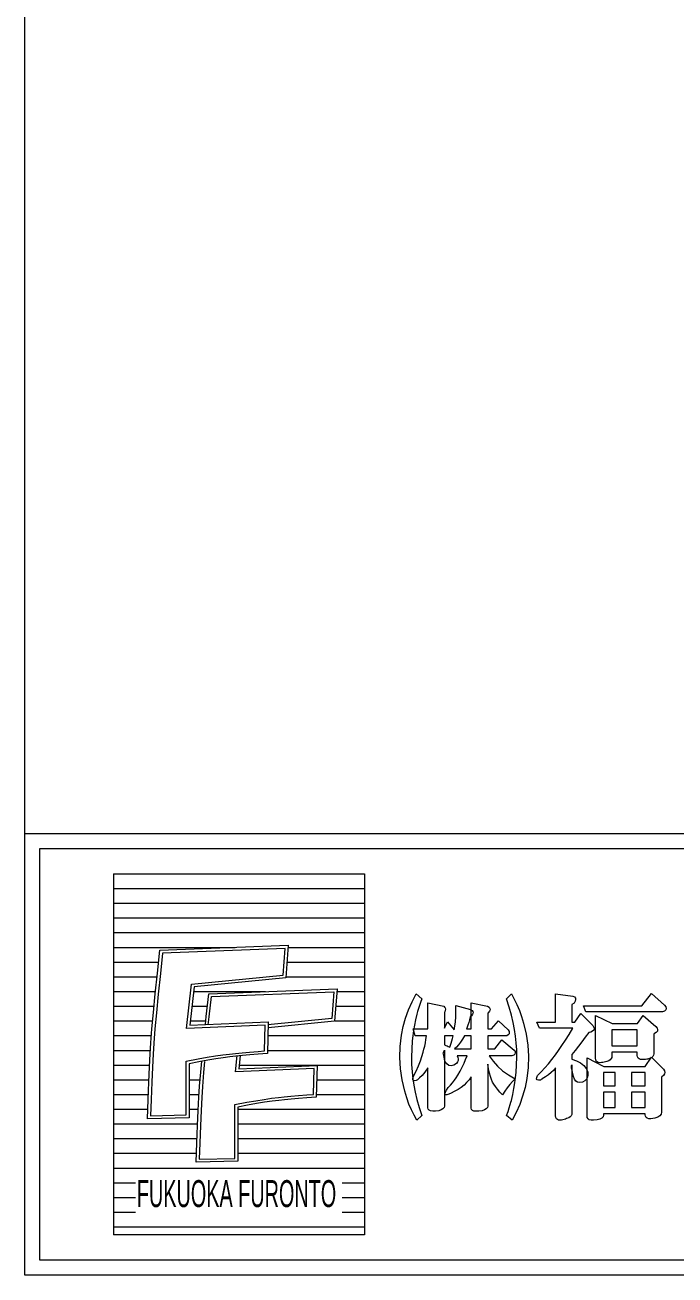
# Model space of a CAD drawing. Units: millimetres at full size, sheet at 1:20; details may follow other scales. Extents: x -16960 to 7878, y 6325 to 11789.
# Drawn here: x -8560 to -7898, y 6325 to 7600 of the extents above; entities that cross this region are included whole.
import ezdxf
from ezdxf.enums import TextEntityAlignment as Align

# ---------------------------------------------------------------- set-up
doc = ezdxf.new("R2010")
doc.units = ezdxf.units.MM
doc.header["$LTSCALE"] = 20
doc.layers.add('F-E', color=5, linetype='Continuous', lineweight=9)
doc.styles.add('HG教科書体', font='')
doc.styles.get('HG教科書体').set_extended_font_data('HG教科書体')

msp = doc.modelspace()

# ---------------------------------------------------------------- linework, layer by layer
at = {"layer": 'F-E'}
for p, q in [((-8560.5, 6325.46), (-8560.5, 11788.71)), ((-8560.5, 6775.46), (-6919.28, 6775.46)), ((-8560.5, 6325.46), (-8560.5, 6775.46)), ((-8560.5, 6775.46), (-5649.5, 6775.46)), ((-8470.18, 6734.53), (-8470.18, 6366.39)), ((-8470.18, 6734.53), (-8214.4, 6734.53)), ((-8214.4, 6734.53), (-8214.4, 6366.39)), ((-8381.32, 6532.3), (-8380.3, 6543.38)), ((-8341.14, 6548.87), (-8342.57, 6535.77)), ((-8342.57, 6535.77), (-8262.67, 6539.17)), ((-8262.67, 6539.17), (-8263.52, 6506.87)), ((-8382.51, 6517.92), (-8381.32, 6532.3)), ((-8383.19, 6506.67), (-8382.51, 6517.92)), ((-8383.87, 6493.31), (-8383.19, 6506.67)), ((-8324.51, 6500.21), (-8333.59, 6498.58)), ((-8316.18, 6501.57), (-8324.51, 6500.21)), ((-8308.6, 6502.66), (-8316.18, 6501.57)), ((-8301.77, 6503.47), (-8308.6, 6502.66)), ((-8295.89, 6504.15), (-8301.77, 6503.47)), ((-8289.12, 6504.83), (-8295.89, 6504.15)), ((-8281.47, 6505.51), (-8289.12, 6504.83)), ((-8272.94, 6506.19), (-8281.47, 6505.51)), ((-8263.52, 6506.87), (-8272.94, 6506.19)), ((-8384.55, 6477.84), (-8383.87, 6493.31)), ((-8333.59, 6498.58), (-8343.42, 6496.67)), ((-8343.42, 6496.67), (-8343.42, 6441.43)), ((-8385.23, 6460.26), (-8384.55, 6477.84)), ((-8385.91, 6440.58), (-8385.23, 6460.26)), ((-8343.42, 6441.43), (-8385.91, 6440.58)), ((-8214.4, 6366.39), (-8470.18, 6366.39)), ((-6919.28, 6325.46), (-8560.5, 6325.46)), ((-720.5, 6325.46), (-8560.5, 6325.46))]:
    msp.add_line(p, q, dxfattribs=at)
at = {"layer": 'F-E', "color": 4, "lineweight": 5}
for p, q in [((-8545.5, 6340.46), (-8545.5, 6760.46)), ((-8545.5, 6760.46), (-6934.28, 6760.46)), ((-8470.18, 6734.53), (-8214.4, 6734.53)), ((-8470.18, 6719.53), (-8214.4, 6719.53)), ((-8470.18, 6704.53), (-8214.4, 6704.53)), ((-8470.18, 6689.53), (-8214.4, 6689.53)), ((-8470.18, 6674.53), (-8214.4, 6674.53)), ((-8470.18, 6659.53), (-8346.07, 6659.53)), ((-8295.22, 6658.51), (-8420.16, 6653.64)), ((-8297.32, 6631.22), (-8295.22, 6658.51)), ((-8292.13, 6659.53), (-8214.4, 6659.53)), ((-8470.18, 6644.53), (-8424.18, 6644.53)), ((-8292.79, 6644.53), (-8214.4, 6644.53)), ((-8470.18, 6629.53), (-8425.81, 6629.53)), ((-8293.94, 6629.53), (-8214.4, 6629.53)), ((-8470.18, 6614.53), (-8427.45, 6614.53)), ((-8388.52, 6614.53), (-8315.12, 6614.53)), ((-8242.49, 6614.53), (-8214.4, 6614.53)), ((-8470.18, 6599.53), (-8429.09, 6599.53)), ((-8390.15, 6599.53), (-8374.55, 6599.53)), ((-8243.14, 6599.53), (-8214.4, 6599.53)), ((-8470.18, 6584.53), (-8430.73, 6584.53)), ((-8391.78, 6584.53), (-8376.19, 6584.53)), ((-8244.3, 6584.53), (-8214.4, 6584.53)), ((-8470.18, 6569.53), (-8431.77, 6569.53)), ((-8312.57, 6569.53), (-8214.4, 6569.53)), ((-8470.18, 6554.53), (-8432.71, 6554.53)), ((-8312.96, 6554.53), (-8214.4, 6554.53)), ((-8470.18, 6539.53), (-8433.49, 6539.53)), ((-8341.45, 6539.53), (-8214.4, 6539.53)), ((-8470.18, 6524.53), (-8433.86, 6524.53)), ((-8393.12, 6524.53), (-8382.11, 6524.53)), ((-8262.88, 6524.53), (-8214.4, 6524.53)), ((-8470.18, 6509.53), (-8434.49, 6509.53)), ((-8393.12, 6509.53), (-8383.05, 6509.53)), ((-8263.28, 6509.53), (-8214.4, 6509.53)), ((-8470.18, 6494.53), (-8435.06, 6494.53)), ((-8393.12, 6494.53), (-8383.82, 6494.53)), ((-8343.42, 6494.53), (-8214.4, 6494.53)), ((-8470.18, 6479.53), (-8384.48, 6479.53)), ((-8343.42, 6479.53), (-8214.4, 6479.53)), ((-8470.18, 6464.53), (-8385.07, 6464.53)), ((-8343.42, 6464.53), (-8214.4, 6464.53)), ((-8470.18, 6449.53), (-8385.38, 6449.53)), ((-8343.42, 6449.53), (-8214.4, 6449.53)), ((-8470.18, 6434.53), (-8214.4, 6434.53)), ((-8470.18, 6419.53), (-8447.68, 6419.53)), ((-8236.9, 6419.53), (-8214.4, 6419.53)), ((-8470.18, 6404.53), (-8447.68, 6404.53)), ((-8236.9, 6404.53), (-8214.4, 6404.53)), ((-8470.18, 6389.53), (-8447.68, 6389.53)), ((-8236.9, 6389.53), (-8214.4, 6389.53)), ((-8470.18, 6374.53), (-8214.4, 6374.53)), ((-6934.28, 6340.46), (-8545.5, 6340.46))]:
    msp.add_line(p, q, dxfattribs=at)
at = {"layer": 'F-E'}
for points in [[(-8291.97, 6661.64), (-8294.52, 6628.49), (-8388.02, 6619.14), (-8392.27, 6580.04), (-8312.37, 6583.44), (-8313.22, 6551.14), (-8322.64, 6550.46), (-8331.17, 6549.78), (-8338.82, 6549.1), (-8345.59, 6548.42), (-8351.47, 6547.74), (-8358.3, 6546.93), (-8365.88, 6545.84), (-8374.21, 6544.48), (-8383.29, 6542.85), (-8393.12, 6540.94), (-8393.12, 6485.7), (-8435.62, 6484.85), (-8434.94, 6504.53), (-8434.26, 6522.11), (-8433.58, 6537.58), (-8432.9, 6550.94), (-8432.22, 6562.19), (-8431.03, 6576.57), (-8429.5, 6593.2), (-8427.63, 6612.07), (-8425.42, 6633.18), (-8422.87, 6656.54)], [(-8160.8, 6483.22), (-8163.71, 6488.3), (-8166.41, 6493.79), (-8168.89, 6499.7), (-8171.17, 6506.03), (-8173.23, 6512.78), (-8175.96, 6524.29), (-8177.65, 6535.75), (-8178.31, 6547.16), (-8177.93, 6558.53), (-8176.51, 6569.84), (-8174.7, 6578.74), (-8172.29, 6587.41), (-8169.29, 6595.86), (-8165.68, 6604.08), (-8161.48, 6612.08), (-8155.93, 6606.91), (-8157.17, 6603.45), (-8158.28, 6600.18), (-8159.26, 6597.09), (-8160.11, 6594.19), (-8160.83, 6591.47), (-8162.23, 6585.76), (-8163.4, 6580.18), (-8164.37, 6574.73), (-8165.11, 6569.42), (-8165.65, 6564.23), (-8166.14, 6555.84), (-8166.33, 6547.78), (-8166.23, 6540.06), (-8165.82, 6532.68), (-8165.11, 6525.64), (-8164.05, 6518.94), (-8162.6, 6511.82), (-8160.77, 6504.3), (-8158.54, 6496.37), (-8155.93, 6488.02)], [(-8064.42, 6612.08), (-8061.5, 6606.83), (-8058.79, 6601.23), (-8056.31, 6595.27), (-8054.05, 6588.97), (-8052.02, 6582.3), (-8049.45, 6571), (-8047.84, 6559.71), (-8047.19, 6548.42), (-8047.49, 6537.14), (-8048.75, 6525.86), (-8050.57, 6516.67), (-8052.99, 6507.82), (-8056, 6499.29), (-8059.62, 6491.09), (-8063.83, 6483.22), (-8069.3, 6487.95), (-8067.9, 6492.32), (-8066.71, 6496.05), (-8065.74, 6499.14), (-8064.99, 6501.58), (-8064.45, 6503.39), (-8063.05, 6509.58), (-8061.87, 6515.55), (-8060.9, 6521.29), (-8060.14, 6526.8), (-8059.61, 6532.08), (-8059.11, 6539.9), (-8058.92, 6547.5), (-8059.02, 6554.89), (-8059.43, 6562.06), (-8060.14, 6569.01), (-8061.2, 6575.68), (-8062.64, 6582.8), (-8064.47, 6590.38), (-8066.69, 6598.41), (-8069.3, 6606.9)], [(-7931.33, 6600.07), (-7921.49, 6612.62), (-7908.2, 6600.72), (-7907.01, 6598.76), (-7906.62, 6597.08), (-7907.03, 6595.69), (-7908.24, 6594.59), (-7910.25, 6593.78), (-7988.39, 6593.78), (-7991.08, 6600.07)], [(-8132.77, 6569.37), (-8132.77, 6560.31), (-8131.2, 6559.6), (-8129.88, 6558.99), (-8128.81, 6558.46), (-8127.98, 6558.02), (-8127.39, 6557.67), (-8126.59, 6559.69), (-8125.81, 6561.87), (-8125.08, 6564.21), (-8124.37, 6566.71), (-8123.71, 6569.37)], [(-8105.4, 6569.37), (-8112.32, 6569.37), (-8114.35, 6565.87), (-8116.39, 6562.77), (-8118.43, 6560.07), (-8120.47, 6557.78), (-8122.53, 6555.9), (-8105.4, 6555.9)], [(-7961.88, 6575.47), (-7961.88, 6559.12), (-7936.13, 6559.12), (-7936.13, 6575.47)], [(-7970.5, 6489.81), (-7970.5, 6488.39), (-7970.92, 6486.73), (-7972.17, 6485.38), (-7974.25, 6484.34), (-7977.16, 6483.62), (-7980.9, 6483.22), (-7983.21, 6483.23), (-7985, 6483.7), (-7986.28, 6484.63), (-7987.05, 6486.01), (-7987.3, 6487.85), (-7987.3, 6546.89), (-7970.33, 6538.11), (-7928.14, 6538.11), (-7921.47, 6547.43), (-7909.49, 6535.2), (-7908.38, 6533.57), (-7907.97, 6531.98), (-7908.25, 6530.45), (-7909.23, 6528.98), (-7910.9, 6527.56), (-7911.24, 6527.38), (-7911.24, 6491.62), (-7911.67, 6489.57), (-7912.99, 6487.86), (-7915.17, 6486.51), (-7918.24, 6485.5), (-7922.17, 6484.84), (-7924.29, 6484.83), (-7925.93, 6485.23), (-7927.11, 6486.05), (-7927.81, 6487.28), (-7928.05, 6488.93), (-7928.05, 6489.81)], [(-7970.5, 6531.82), (-7970.5, 6518.18), (-7958.75, 6518.18), (-7958.75, 6531.82)], [(-7941.95, 6531.82), (-7941.95, 6518.18), (-7928.05, 6518.18), (-7928.05, 6531.82)], [(-7970.5, 6496.1), (-7958.75, 6496.1), (-7958.75, 6511.89), (-7970.5, 6511.89)], [(-7941.95, 6496.1), (-7928.05, 6496.1), (-7928.05, 6511.89), (-7941.95, 6511.89)]]:
    msp.add_lwpolyline(points, close=True, dxfattribs=at)
at = {"layer": 'F-E', "color": 4, "lineweight": 5}
for points in [[(-8420.16, 6653.64), (-8422.43, 6632.86), (-8424.64, 6611.76), (-8426.51, 6592.91), (-8428.04, 6576.31), (-8429.22, 6561.98), (-8429.9, 6550.77), (-8430.58, 6537.43), (-8431.26, 6521.98), (-8431.94, 6504.42), (-8432.51, 6487.91), (-8396.12, 6488.64), (-8396.12, 6543.42), (-8383.84, 6545.8), (-8374.72, 6547.44), (-8366.34, 6548.8), (-8358.69, 6549.9), (-8351.82, 6550.72), (-8345.91, 6551.41), (-8339.1, 6552.09), (-8331.42, 6552.77), (-8322.87, 6553.45), (-8316.15, 6553.94), (-8315.45, 6580.31), (-8395.63, 6576.9), (-8390.74, 6621.88), (-8297.32, 6631.22)], [(-8373.59, 6580.4), (-8372.73, 6588.59), (-8370.46, 6609.37), (-8245.52, 6614.24), (-8247.62, 6586.95), (-8312.83, 6580.43)], [(-8377.32, 6543.11), (-8378.34, 6532.04), (-8379.52, 6517.71), (-8380.2, 6506.5), (-8380.88, 6493.17), (-8381.56, 6477.71), (-8382.24, 6460.15), (-8382.81, 6443.64), (-8346.42, 6444.37), (-8346.42, 6499.15), (-8334.14, 6501.53), (-8325.02, 6503.17), (-8316.64, 6504.53), (-8308.99, 6505.63), (-8302.12, 6506.45), (-8296.21, 6507.14), (-8289.4, 6507.82), (-8281.72, 6508.5), (-8273.16, 6509.18), (-8266.45, 6509.67), (-8265.75, 6536.04), (-8345.93, 6532.63), (-8344.12, 6549.19)]]:
    msp.add_lwpolyline(points, dxfattribs=at)
at = {"layer": 'F-E'}
for points in [[(-8376.57, 6580.71), (-8375.71, 6588.91), (-8373.16, 6612.27), (-8242.27, 6617.37), (-8244.82, 6584.22), (-8312.53, 6577.45)], [(-8164.34, 6523.76), (-8164.91, 6524.51), (-8164.97, 6525.76), (-8164.52, 6527.49), (-8161.75, 6533.23), (-8159.35, 6538.62), (-8157.33, 6543.68), (-8155.69, 6548.39), (-8154.42, 6552.77), (-8153.6, 6555.68), (-8152.87, 6558.8), (-8152.22, 6562.12), (-8151.66, 6565.64), (-8151.19, 6569.37), (-8162.66, 6569.37), (-8164.65, 6576.36), (-8149.57, 6576.36), (-8149.57, 6602.92), (-8133.52, 6599.43), (-8132.55, 6598.7), (-8131.96, 6597.76), (-8131.75, 6596.61), (-8131.93, 6595.24), (-8132.49, 6593.67), (-8132.77, 6593.39), (-8132.77, 6577.06), (-8129.47, 6583.53), (-8122.66, 6575.44), (-8122.07, 6579.28), (-8121.61, 6583.68), (-8121.28, 6588.64), (-8121.08, 6594.15), (-8121.02, 6600.23), (-8106.08, 6596.21), (-8104.59, 6595.23), (-8103.76, 6594.09), (-8103.61, 6592.76), (-8104.13, 6591.26), (-8105.32, 6589.59), (-8106.05, 6589.22)], [(-8106.05, 6589.22), (-8107.04, 6585.77), (-8107.93, 6582.76), (-8108.75, 6580.19), (-8109.48, 6578.06), (-8110.13, 6576.36), (-8105.4, 6576.36), (-8105.4, 6602.92), (-8088.91, 6599.45), (-8087.23, 6598.47), (-8086.31, 6597.31), (-8086.17, 6595.97), (-8086.79, 6594.46), (-8088.18, 6592.76), (-8088.58, 6592.56), (-8088.58, 6576.36), (-8084.92, 6576.36), (-8077.75, 6584.61), (-8067.67, 6575.29), (-8066.84, 6573.78), (-8066.58, 6572.43), (-8066.89, 6571.25), (-8067.78, 6570.23), (-8069.23, 6569.37), (-8088.58, 6569.37), (-8088.58, 6555.9), (-8081.21, 6555.9), (-8074.12, 6565.22), (-8061.77, 6554.86), (-8060.78, 6553.31), (-8060.5, 6551.94), (-8060.93, 6550.75), (-8062.06, 6549.74), (-8063.9, 6548.91), (-8086.98, 6548.91), (-8083.22, 6543.46), (-8078.7, 6538.4), (-8073.42, 6533.71), (-8067.37, 6529.4), (-8060.57, 6525.47)], [(-8019.63, 6536.56), (-8021.68, 6534.14), (-8024.04, 6531.82), (-8026.71, 6529.62), (-8029.69, 6527.52), (-8032.97, 6525.53), (-8033.24, 6525.29), (-8033.57, 6525.04), (-8033.96, 6524.79), (-8034.42, 6524.52), (-8034.94, 6524.25), (-8036.88, 6524.06), (-8038.15, 6524.44), (-8038.74, 6525.38), (-8038.65, 6526.88), (-8037.88, 6528.94), (-8034.03, 6532.73), (-8030.28, 6536.72), (-8026.63, 6540.9), (-8023.07, 6545.29), (-8019.61, 6549.88), (-8016.32, 6554.35), (-8012.9, 6559.31), (-8009.35, 6564.75), (-8005.67, 6570.67), (-8001.85, 6577.07), (-8035.79, 6577.07), (-8038.49, 6583.36), (-8019.63, 6583.36), (-8019.63, 6612.08), (-8001.7, 6609.74), (-8000.12, 6608.96), (-7999.21, 6607.87), (-7998.98, 6606.45), (-7999.43, 6604.7), (-8000.55, 6602.64), (-8002.83, 6601.28), (-8002.83, 6583.36), (-7999.81, 6583.36), (-7993.69, 6592.15)], [(-7993.69, 6592.15), (-7981.53, 6579.78), (-7980.49, 6577.91), (-7980.16, 6576.32), (-7980.55, 6575), (-7981.64, 6573.97), (-7983.45, 6573.21), (-7985.64, 6572.78), (-7989.16, 6567.88), (-7992.64, 6563.19), (-7996.07, 6558.71), (-7999.47, 6554.44), (-8002.83, 6550.38), (-8002.83, 6545.37), (-7997.92, 6543.84), (-7993.84, 6541.78), (-7990.61, 6539.22), (-7988.21, 6536.14), (-7986.66, 6532.55), (-7986.35, 6529.6), (-7986.73, 6527.08), (-7987.78, 6524.99), (-7989.5, 6523.32), (-7991.91, 6522.07), (-7994.65, 6521.6), (-7996.96, 6521.95), (-7998.84, 6523.12), (-8000.28, 6525.12), (-8001.29, 6527.94), (-8001.53, 6529.44), (-8001.8, 6530.94), (-8002.12, 6532.43), (-8002.48, 6533.91), (-8002.88, 6535.38), (-8003.04, 6536.03), (-8003.11, 6536.79), (-8003.1, 6537.67), (-8003, 6538.67), (-8002.83, 6539.78), (-8002.83, 6490.46)], [(-7961.88, 6552.83), (-7961.88, 6548.73), (-7962.09, 6547.33), (-7962.72, 6546.07), (-7963.77, 6544.94), (-7965.24, 6543.95), (-7967.13, 6543.1), (-7968.52, 6542.68), (-7969.9, 6542.36), (-7971.28, 6542.12), (-7972.67, 6541.99), (-7974.06, 6541.94), (-7975.72, 6542.12), (-7977.02, 6542.68), (-7977.94, 6543.61), (-7978.5, 6544.91), (-7978.68, 6546.58), (-7978.68, 6589.99), (-7961.74, 6581.76), (-7935.71, 6581.76), (-7930.25, 6589.99), (-7917.13, 6578.88), (-7915.82, 6577.21), (-7915.31, 6575.65), (-7915.59, 6574.21), (-7916.68, 6572.88), (-7918.56, 6571.67), (-7919.32, 6571.42), (-7919.32, 6550.89), (-7919.53, 6549.46), (-7920.17, 6548.23), (-7921.24, 6547.21), (-7922.73, 6546.38), (-7924.65, 6545.76), (-7925.47, 6545.55), (-7926.51, 6545.39), (-7927.77, 6545.27), (-7929.25, 6545.2), (-7930.96, 6545.18), (-7932.82, 6545.34)], [(-8119.84, 6548.91), (-8119, 6547.33), (-8118.63, 6545.77), (-8118.73, 6544.22), (-8119.3, 6542.69), (-8120.35, 6541.16), (-8123.13, 6539.43), (-8125.72, 6538.78), (-8128.1, 6539.22), (-8130.28, 6540.75), (-8132.26, 6543.36), (-8132.69, 6545.5), (-8133.07, 6547.41), (-8133.41, 6549.1), (-8133.69, 6550.57), (-8133.94, 6551.82), (-8133.89, 6552.05), (-8133.75, 6552.48), (-8133.52, 6553.09), (-8133.19, 6553.89), (-8132.77, 6554.87), (-8132.77, 6497.55), (-8133.13, 6496.09), (-8134.22, 6494.84), (-8136.05, 6493.81), (-8138.6, 6493), (-8141.88, 6492.4), (-8144.65, 6492.36), (-8146.8, 6492.7), (-8148.34, 6493.4), (-8149.26, 6494.48), (-8149.57, 6495.93), (-8149.57, 6536.56), (-8152.8, 6532.31), (-8155.62, 6528.9), (-8158.04, 6526.33), (-8160.06, 6524.6), (-8161.68, 6523.72), (-8163.26, 6523.49), (-8164.34, 6523.76)], [(-7932.82, 6545.34), (-7934.27, 6545.83), (-7935.3, 6546.65), (-7935.93, 6547.8), (-7936.13, 6549.27), (-7936.13, 6552.83), (-7961.88, 6552.83)], [(-8132.36, 6510.3), (-8131.81, 6511.83), (-8130.69, 6513.97), (-8128.99, 6516.73), (-8126.72, 6519.06), (-8124.6, 6521.47), (-8122.65, 6523.96), (-8120.86, 6526.51), (-8119.22, 6529.14), (-8116.83, 6533.36), (-8114.68, 6537.44), (-8112.78, 6541.4), (-8111.12, 6545.22), (-8109.71, 6548.91), (-8119.84, 6548.91)], [(-8060.57, 6525.47), (-8063.43, 6522.65), (-8066.16, 6519.6), (-8068.77, 6516.33), (-8071.24, 6512.82), (-8073.58, 6509.08), (-8076.34, 6512.05), (-8078.74, 6514.86), (-8080.77, 6517.49), (-8082.43, 6519.95), (-8083.72, 6522.24), (-8084.78, 6524.71), (-8085.8, 6527.75), (-8086.78, 6531.37), (-8087.7, 6535.56), (-8088.58, 6540.32), (-8088.58, 6497.55), (-8088.95, 6496.09), (-8090.04, 6494.84), (-8091.87, 6493.81), (-8094.42, 6493), (-8097.71, 6492.4), (-8100.48, 6492.34), (-8102.63, 6492.61), (-8104.17, 6493.21), (-8105.09, 6494.14), (-8105.4, 6495.4), (-8105.4, 6527.39), (-8107.62, 6524.4), (-8110.08, 6521.63), (-8112.79, 6519.08), (-8115.73, 6516.76), (-8118.91, 6514.66), (-8122.69, 6512.48), (-8125.86, 6510.83), (-8128.43, 6509.72), (-8130.39, 6509.13), (-8131.75, 6509.08), (-8132.34, 6509.39), (-8132.36, 6510.3)], [(-8002.83, 6490.46), (-8002.86, 6489.1), (-8003.41, 6487.86), (-8004.47, 6486.75), (-8006.03, 6485.76), (-8008.1, 6484.91), (-8009.45, 6484.47), (-8010.79, 6484.09), (-8012.13, 6483.75), (-8013.47, 6483.46), (-8014.8, 6483.22), (-8016.31, 6483.4), (-8017.54, 6483.92), (-8018.5, 6484.79), (-8019.2, 6486.01), (-8019.63, 6487.59), (-8019.63, 6536.56)]]:
    msp.add_lwpolyline(points, dxfattribs=at)

# ---------------------------------------------------------------- texts
at = {"layer": 'F-E', "color": 7, "style": 'HG教科書体', "width": 0.55}
msp.add_text('FUKUOKA FURONTO', height=27.49, dxfattribs=at).set_placement((-8446.42, 6386.46), align=Align.BOTTOM_LEFT)

doc.saveas('drawing.dxf')
